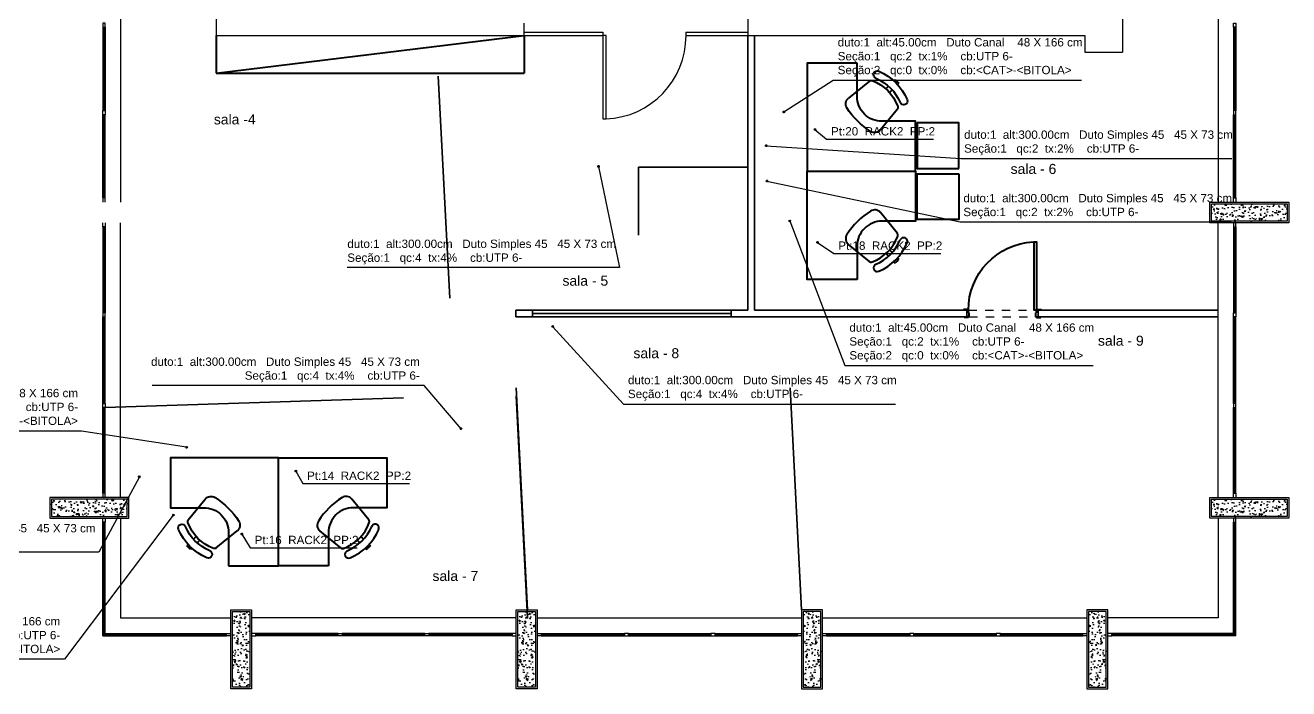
# Model space of a CAD drawing. Header units: millimetres. Extents: x 348.1 to 403.2, y 174.1 to 196.9.
# Drawn here: x 384.86 to 400.04, y 175.19 to 183.16 of the extents above; entities that cross this region are included whole.
import ezdxf

# ---------------------------------------------------------------- set-up
doc = ezdxf.new("R2010")
doc.units = ezdxf.units.MM
doc.linetypes.add('HIDDEN2', pattern=[0.1875, 0.125, -0.0625])
doc.linetypes.add('JIS_02_1.0', pattern=[2, 1, -1])
for name, color, linetype in [('COTA', 1, 'Continuous'), ('CPCON_ESQUADRIAS', 2, 'Continuous'), ('CPCON_PAREDES', 5, 'Continuous'), ('HATCH', 253, 'Continuous'), ('PAREDE_DRYWALL_VIVO', 40, 'Continuous'), ('VIVO_ESTRUTURA', 6, 'Continuous'), ('VIVO_PROJEÇÃO', 2, 'JIS_02_1.0')]:
    doc.layers.add(name, color=color, linetype=linetype)
for name, color, linetype, lineweight in [('DRYWALL', 3, 'Continuous', 35), ('ESQUADRIA', 2, 'Continuous', 40), ('MOB', 252, 'Continuous', 40)]:
    doc.layers.add(name, color=color, linetype=linetype, lineweight=lineweight)
doc.styles.add('CPCON', font='arial.ttf', dxfattribs={"height": 0.1})
doc.styles.add('REGULAR', font='arial.ttf')
doc.dimstyles.new('COTA_50', dxfattribs={"dimscale": 0.5, "dimtxt": 0.16, "dimasz": 0.025, "dimexe": 0.09, "dimexo": 0.1, "dimgap": 0.08, "dimtad": 1, "dimzin": 4, "dimdsep": 46, "dimtxsty": 'REGULAR', "dimblk1": 'DOT2', "dimblk2": 'DOT2', "dimsah": 1, "dimcen": 0.05, "dimclrd": 10, "dimclre": 10, "dimclrt": 2, "dimadec": 0, "dimazin": 0, "dimtfac": 1, "dimtix": 1, "dimtmove": 2, "dimatfit": 3, "dimldrblk": 'DOT2', "dimfxl": 0.09, "dimtolj": 1, "dimtzin": 0, "dimlwd": -1, "dimlwe": -1, "dimarcsym": 0})

# ---------------------------------------------------------------- blocks, each defined once
blk = doc.blocks.new('P82')
at = {"layer": 'ESQUADRIA'}
for p, q in [((362.762, 206.685), (362.762, 206.675)), ((362.812, 206.685), (362.762, 206.685)), ((362.822, 206.675), (362.792, 206.675)), ((362.812, 206.685), (362.812, 206.675)), ((362.822, 206.675), (362.822, 206.625)), ((363.622, 206.675), (363.622, 206.625)), ((363.622, 206.675), (363.652, 206.675)), ((363.632, 206.685), (363.632, 206.675)), ((363.632, 206.685), (363.682, 206.685)), ((363.682, 206.685), (363.682, 206.675)), ((362.802, 206.585), (362.752, 206.585)), ((362.812, 206.595), (362.792, 206.595)), ((362.802, 206.585), (362.802, 206.595)), ((362.812, 206.625), (362.812, 206.595)), ((362.822, 206.625), (362.812, 206.625)), ((363.622, 206.625), (363.632, 206.625)), ((363.632, 206.625), (363.632, 206.595)), ((363.632, 206.595), (363.652, 206.595)), ((363.642, 206.585), (363.642, 206.595)), ((363.642, 206.585), (363.692, 206.585)), ((363.692, 206.585), (363.692, 206.595))]:
    blk.add_line(p, q, dxfattribs=at)
blk.add_lwpolyline([(363.632, 206.595), (363.602, 206.595), (363.602, 205.775), (363.632, 205.775)], close=True, dxfattribs=at)
at = {"layer": 'ESQUADRIA', "color": 1}
blk.add_arc((363.632, 206.595), 0.821, 179.9967, 267.1627, dxfattribs=at)
blk = doc.blocks.new('A$C2E206165')
at = {"layer": 'MOB'}
for p, q in [((0.24, 0.65), (0.24, 0.673)), ((0.303, 0.65), (0.303, 0.673)), ((0.24, 0.514), (0.24, 0.559)), ((0.303, 0.514), (0.303, 0.559)), ((0.033, 0.44), (0, 0.118)), ((0.509, 0.44), (0.542, 0.118))]:
    blk.add_line(p, q, dxfattribs=at)
for centre, radius, start, end in [((0.271, 0.005), 0.646, 68.0583, 111.9417), ((0.271, -0.004), 0.677, 87.3408, 92.6592), ((0.047, 0.562), 0.0455, 111.9417, 291.9417), ((0.066, 0.437), 0.0327, 114.92, 175.0148), ((0.271, -0.005), 0.52, 65.08, 114.92), ((0.271, 0.005), 0.555, 68.0583, 111.9417), ((0.496, 0.562), 0.0455, 248.0583, 68.0583), ((0.477, 0.437), 0.0327, 4.9852, 65.08), ((0.09, 0.11), 0.0903, 175.0148, 257.65), ((0.271, 0.938), 0.938, 257.65, 282.35), ((0.453, 0.11), 0.0903, 282.35, 4.9852)]:
    blk.add_arc(centre, radius, start, end, dxfattribs=at)
blk = doc.blocks.new('DOT2')
at = {"color": 0}
blk.add_line((1.15, 0), (-1.15, 0), dxfattribs=at)
blk.add_lwpolyline([(0, -1.15), (0, 1.15)], dxfattribs=at)
at = {"color": 2}
blk.add_circle((0, 0), 0.75, dxfattribs=at)

msp = doc.modelspace()

# ---------------------------------------------------------------- hatches: boundary and pattern name
at = {"layer": 'HATCH'}
h = msp.add_hatch(dxfattribs=at)
h.set_pattern_fill('AR-CONC', color=256, scale=0.0008, angle=90, style=0)
h.set_pattern_definition([(40, (-2496.29257, -6036.89601), (-0.0127512684, 0.1457477352), [0.01524, -0.16764]), (95, (-2496.29257, -6036.89601), (0.1528453143, -0.0281942608), [0.012192, -0.134112]), (349.549, (-2496.29364, -6036.88387), (0.1400933503, 0.1175540013), [0.012952, -0.142472]), (43.8158, (-2496.25193, -6036.89601), (-0.0336338623, 0.2168632327), [0.02286, -0.25146]), (353.3644, (-2496.25474, -6036.87794), (0.197940445, 0.1899233876), [0.019428, -0.213708]), (98.816, (-2496.25193, -6036.89601), (0.197940094, 0.189923685), [0.018288, -0.201168]), (69, (-2496.26209, -6036.8757), (-0.0818124148, 0.1212919039), [0.01524, -0.16764]), (124, (-2496.2621, -6036.8757), (0.147350373, 0.0494416227), [0.012192, -0.134112]), (18.5486, (-2496.26891, -6036.86559), (0.0655382862, 0.1707331926), [0.012952, -0.142472]), (52.5, (-2496.292573, -6036.896014), (0.0676440311, 0.0024708826), [0, -0.1324864, 0, -0.136144, 0, -0.13462]), (82.5, (-2496.29257, -6036.896014), (0.08014445985, 0.05345573), [0, -0.0776224, 0, -0.1294384, 0, -0.051308]), (122.5, (-2496.292573, -6036.94133), (-0.0045829952, 0.10847247613), [0, -0.0508, 0, -0.158496, 0, -0.210312]), (132.5, (-2496.29257, -6036.96165), (0.0203411928, 0.1185033451), [0, -0.06604, 0, -0.1052576, 0, -0.149352])])
h.paths.add_polyline_path([(400.021, 181.016), (399.111, 181.016), (399.111, 180.806), (400.021, 180.806)])
h = msp.add_hatch(dxfattribs=at)
h.set_pattern_fill('AR-CONC', color=256, scale=0.0008, angle=90, style=0)
h.set_pattern_definition([(140, (3281.48382, -6040.44601), (0.0127512684, 0.1457477352), [0.01524, -0.16764]), (85, (3281.48382, -6040.44601), (-0.1528453143, -0.0281942608), [0.012192, -0.134112]), (190.451, (3281.48489, -6040.43387), (-0.1400933503, 0.1175540013), [0.012952, -0.142472]), (136.1842, (3281.44318, -6040.44601), (0.0336338623, 0.2168632327), [0.02286, -0.25146]), (186.6356, (3281.44599, -6040.42794), (-0.197940445, 0.1899233876), [0.019428, -0.213708]), (81.184, (3281.44318, -6040.44601), (-0.197940094, 0.189923685), [0.018288, -0.201168]), (111, (3281.45334, -6040.4257), (0.0818124148, 0.1212919039), [0.01524, -0.16764]), (56, (3281.45334, -6040.4257), (-0.147350373, 0.0494416227), [0.012192, -0.134112]), (161.4514, (3281.46016, -6040.41559), (-0.0655382862, 0.1707331926), [0.012952, -0.142472]), (127.5, (3281.483824, -6040.446014), (-0.0676440311, 0.0024708826), [0, -0.1324864, 0, -0.136144, 0, -0.13462]), (97.5, (3281.483824, -6040.446014), (-0.08014445985, 0.05345573), [0, -0.0776224, 0, -0.1294384, 0, -0.051308]), (57.5, (3281.483824, -6040.49133), (0.0045829952, 0.10847247613), [0, -0.0508, 0, -0.158496, 0, -0.210312]), (47.5, (3281.48382, -6040.51165), (-0.0203411928, 0.1185033451), [0, -0.06604, 0, -0.1052576, 0, -0.149352])])
h.paths.add_polyline_path([(385.171, 177.466), (385.171, 177.256), (386.081, 177.256), (386.081, 177.466)])
h = msp.add_hatch(dxfattribs=at)
h.set_pattern_fill('AR-CONC', color=256, scale=0.0008, angle=90, style=0)
h.set_pattern_definition([(40, (-2496.29257, -6040.44601), (-0.0127512684, 0.1457477352), [0.01524, -0.16764]), (95, (-2496.29257, -6040.44601), (0.1528453143, -0.0281942608), [0.012192, -0.134112]), (349.549, (-2496.29364, -6040.43387), (0.1400933503, 0.1175540013), [0.012952, -0.142472]), (43.8158, (-2496.25193, -6040.44601), (-0.0336338623, 0.2168632327), [0.02286, -0.25146]), (353.3644, (-2496.25474, -6040.42794), (0.197940445, 0.1899233876), [0.019428, -0.213708]), (98.816, (-2496.25193, -6040.44601), (0.197940094, 0.189923685), [0.018288, -0.201168]), (69, (-2496.26209, -6040.4257), (-0.0818124148, 0.1212919039), [0.01524, -0.16764]), (124, (-2496.2621, -6040.4257), (0.147350373, 0.0494416227), [0.012192, -0.134112]), (18.5486, (-2496.26891, -6040.41559), (0.0655382862, 0.1707331926), [0.012952, -0.142472]), (52.5, (-2496.292573, -6040.446014), (0.0676440311, 0.0024708826), [0, -0.1324864, 0, -0.136144, 0, -0.13462]), (82.5, (-2496.29257, -6040.446014), (0.08014445985, 0.05345573), [0, -0.0776224, 0, -0.1294384, 0, -0.051308]), (122.5, (-2496.292573, -6040.49133), (-0.0045829952, 0.10847247613), [0, -0.0508, 0, -0.158496, 0, -0.210312]), (132.5, (-2496.29257, -6040.51165), (0.0203411928, 0.1185033451), [0, -0.06604, 0, -0.1052576, 0, -0.149352])])
h.paths.add_polyline_path([(400.021, 177.466), (399.111, 177.466), (399.111, 177.256), (400.021, 177.256)])
h = msp.add_hatch(dxfattribs=at)
h.set_pattern_fill('AR-CONC', color=256, scale=0.0008, style=0)
h.set_pattern_definition([(310, (-5830.35608, 3071.51889), (0.1457477352, 0.0127512684), [0.01524, -0.16764]), (5, (-5830.35608, 3071.5189), (-0.0281942608, -0.1528453143), [0.012192, -0.134112]), (259.549, (-5830.34394, 3071.51996), (0.1175540013, -0.1400933503), [0.012952, -0.142472]), (313.8158, (-5830.35608, 3071.47825), (0.2168632327, 0.0336338623), [0.02286, -0.25146]), (263.3644, (-5830.33801, 3071.48106), (0.1899233876, -0.197940445), [0.019428, -0.213708]), (8.816, (-5830.35608, 3071.47825), (0.189923685, -0.197940094), [0.018288, -0.201168]), (339, (-5830.33576, 3071.48841), (0.1212919039, 0.0818124148), [0.01524, -0.16764]), (34, (-5830.33576, 3071.48841), (0.0494416227, -0.147350373), [0.012192, -0.134112]), (288.5486, (-5830.32566, 3071.49523), (0.1707331926, -0.0655382862), [0.012952, -0.142472]), (322.5, (-5830.356084, 3071.518893), (0.0024708826, -0.0676440311), [0, -0.1324864, 0, -0.136144, 0, -0.13462]), (352.5, (-5830.35608, 3071.51889), (0.05345573, -0.08014445985), [0, -0.0776224, 0, -0.1294384, 0, -0.051308]), (32.5, (-5830.401397, 3071.518893), (0.10847247613, 0.0045829952), [0, -0.0508, 0, -0.158496, 0, -0.210312]), (42.5, (-5830.42172, 3071.51889), (0.1185033451, -0.0203411928), [0, -0.06604, 0, -0.1052576, 0, -0.149352])])
h.paths.add_polyline_path([(387.556, 175.206), (387.556, 176.116), (387.346, 176.116), (387.346, 175.206)])
h = msp.add_hatch(dxfattribs=at)
h.set_pattern_fill('AR-CONC', color=256, scale=0.0008, style=0)
h.set_pattern_definition([(310, (-5826.92608, 3071.51889), (0.1457477352, 0.0127512684), [0.01524, -0.16764]), (5, (-5826.92608, 3071.5189), (-0.0281942608, -0.1528453143), [0.012192, -0.134112]), (259.549, (-5826.91394, 3071.51996), (0.1175540013, -0.1400933503), [0.012952, -0.142472]), (313.8158, (-5826.92608, 3071.47825), (0.2168632327, 0.0336338623), [0.02286, -0.25146]), (263.3644, (-5826.90801, 3071.48106), (0.1899233876, -0.197940445), [0.019428, -0.213708]), (8.816, (-5826.92608, 3071.47825), (0.189923685, -0.197940094), [0.018288, -0.201168]), (339, (-5826.90576, 3071.48841), (0.1212919039, 0.0818124148), [0.01524, -0.16764]), (34, (-5826.90576, 3071.48841), (0.0494416227, -0.147350373), [0.012192, -0.134112]), (288.5486, (-5826.89566, 3071.49523), (0.1707331926, -0.0655382862), [0.012952, -0.142472]), (322.5, (-5826.926084, 3071.518893), (0.0024708826, -0.0676440311), [0, -0.1324864, 0, -0.136144, 0, -0.13462]), (352.5, (-5826.92608, 3071.51889), (0.05345573, -0.08014445985), [0, -0.0776224, 0, -0.1294384, 0, -0.051308]), (32.5, (-5826.971397, 3071.518893), (0.10847247613, 0.0045829952), [0, -0.0508, 0, -0.158496, 0, -0.210312]), (42.5, (-5826.99172, 3071.51889), (0.1185033451, -0.0203411928), [0, -0.06604, 0, -0.1052576, 0, -0.149352])])
h.paths.add_polyline_path([(390.986, 175.206), (390.986, 176.116), (390.776, 176.116), (390.776, 175.206)])
h = msp.add_hatch(dxfattribs=at)
h.set_pattern_fill('AR-CONC', color=256, scale=0.0008, style=0)
h.set_pattern_definition([(230, (6612.11733, 3071.51889), (-0.1457477352, 0.0127512684), [0.01524, -0.16764]), (175, (6612.11733, 3071.5189), (0.0281942608, -0.1528453143), [0.012192, -0.134112]), (280.451, (6612.10519, 3071.51996), (-0.1175540013, -0.1400933503), [0.012952, -0.142472]), (226.1842, (6612.11733, 3071.47825), (-0.2168632327, 0.0336338623), [0.02286, -0.25146]), (276.6356, (6612.09926, 3071.48106), (-0.1899233876, -0.197940445), [0.019428, -0.213708]), (171.184, (6612.11733, 3071.47825), (-0.189923685, -0.197940094), [0.018288, -0.201168]), (201, (6612.09701, 3071.48841), (-0.1212919039, 0.0818124148), [0.01524, -0.16764]), (146, (6612.09701, 3071.48841), (-0.0494416227, -0.147350373), [0.012192, -0.134112]), (251.4514, (6612.0869, 3071.49523), (-0.1707331926, -0.0655382862), [0.012952, -0.142472]), (217.5, (6612.117334, 3071.518893), (-0.0024708826, -0.0676440311), [0, -0.1324864, 0, -0.136144, 0, -0.13462]), (187.5, (6612.117334, 3071.51889), (-0.05345573, -0.08014445985), [0, -0.0776224, 0, -0.1294384, 0, -0.051308]), (147.5, (6612.16265, 3071.518893), (-0.10847247613, 0.0045829952), [0, -0.0508, 0, -0.158496, 0, -0.210312]), (137.5, (6612.18297, 3071.51889), (-0.1185033451, -0.0203411928), [0, -0.06604, 0, -0.1052576, 0, -0.149352])])
h.paths.add_polyline_path([(394.206, 175.206), (394.416, 175.206), (394.416, 176.116), (394.206, 176.116)])
h = msp.add_hatch(dxfattribs=at)
h.set_pattern_fill('AR-CONC', color=256, scale=0.0008, style=0)
h.set_pattern_definition([(230, (6615.54733, 3071.51889), (-0.1457477352, 0.0127512684), [0.01524, -0.16764]), (175, (6615.54733, 3071.5189), (0.0281942608, -0.1528453143), [0.012192, -0.134112]), (280.451, (6615.53519, 3071.51996), (-0.1175540013, -0.1400933503), [0.012952, -0.142472]), (226.1842, (6615.54733, 3071.47825), (-0.2168632327, 0.0336338623), [0.02286, -0.25146]), (276.6356, (6615.52926, 3071.48106), (-0.1899233876, -0.197940445), [0.019428, -0.213708]), (171.184, (6615.54733, 3071.47825), (-0.189923685, -0.197940094), [0.018288, -0.201168]), (201, (6615.52701, 3071.48841), (-0.1212919039, 0.0818124148), [0.01524, -0.16764]), (146, (6615.52701, 3071.48841), (-0.0494416227, -0.147350373), [0.012192, -0.134112]), (251.4514, (6615.5169, 3071.49523), (-0.1707331926, -0.0655382862), [0.012952, -0.142472]), (217.5, (6615.547334, 3071.518893), (-0.0024708826, -0.0676440311), [0, -0.1324864, 0, -0.136144, 0, -0.13462]), (187.5, (6615.547334, 3071.51889), (-0.05345573, -0.08014445985), [0, -0.0776224, 0, -0.1294384, 0, -0.051308]), (147.5, (6615.59265, 3071.518893), (-0.10847247613, 0.0045829952), [0, -0.0508, 0, -0.158496, 0, -0.210312]), (137.5, (6615.61297, 3071.51889), (-0.1185033451, -0.0203411928), [0, -0.06604, 0, -0.1052576, 0, -0.149352])])
h.paths.add_polyline_path([(397.636, 175.206), (397.846, 175.206), (397.846, 176.116), (397.636, 176.116)])

# ---------------------------------------------------------------- linework, layer by layer
at = {"layer": 'CPCON_ESQUADRIAS'}
for p, q in [((385.786, 183.136), (385.786, 182.136)), ((385.816, 183.136), (385.816, 182.136)), ((399.376, 183.136), (399.376, 182.136)), ((399.406, 183.136), (399.406, 182.136)), ((385.786, 181.086), (385.786, 182.086)), ((385.816, 181.086), (385.816, 182.086)), ((399.376, 181.086), (399.376, 182.086)), ((399.406, 181.086), (399.406, 182.086)), ((385.786, 180.736), (385.786, 179.706)), ((385.816, 180.736), (385.816, 179.706)), ((399.376, 180.736), (399.376, 179.706)), ((399.406, 180.736), (399.406, 179.706)), ((385.786, 178.616), (385.786, 179.656)), ((385.816, 178.616), (385.816, 179.656)), ((399.376, 178.616), (399.376, 179.656)), ((399.406, 178.616), (399.406, 179.656)), ((385.786, 177.536), (385.786, 178.566)), ((385.816, 177.536), (385.816, 178.566)), ((399.376, 177.536), (399.376, 178.566)), ((399.406, 177.536), (399.406, 178.566)), ((385.786, 175.821), (385.786, 177.186)), ((385.816, 175.851), (385.816, 177.186)), ((399.376, 175.851), (399.376, 177.186)), ((399.406, 175.821), (399.406, 177.186)), ((385.816, 175.851), (387.276, 175.851)), ((388.616, 175.851), (387.626, 175.851)), ((389.656, 175.851), (388.666, 175.851)), ((390.706, 175.851), (389.706, 175.851)), ((391.056, 175.851), (392.056, 175.851)), ((392.106, 175.851), (393.096, 175.851)), ((393.146, 175.851), (394.136, 175.851)), ((394.486, 175.851), (395.486, 175.851)), ((395.536, 175.851), (396.526, 175.851)), ((396.576, 175.851), (397.566, 175.851)), ((399.376, 175.851), (397.916, 175.851)), ((385.786, 175.821), (387.276, 175.821)), ((388.616, 175.821), (387.626, 175.821)), ((389.656, 175.821), (388.666, 175.821)), ((390.706, 175.821), (389.706, 175.821)), ((391.056, 175.821), (392.056, 175.821)), ((392.106, 175.821), (393.096, 175.821)), ((393.146, 175.821), (394.136, 175.821)), ((394.486, 175.821), (395.486, 175.821)), ((395.536, 175.821), (396.526, 175.821)), ((396.576, 175.821), (397.566, 175.821)), ((399.406, 175.821), (397.916, 175.821))]:
    msp.add_line(p, q, dxfattribs=at)
at = {"layer": 'CPCON_ESQUADRIAS', "color": 3}
for p, q in [((385.796, 182.136), (385.796, 183.136)), ((385.806, 182.136), (385.806, 183.136)), ((399.386, 182.136), (399.386, 183.136)), ((399.396, 182.136), (399.396, 183.136)), ((385.796, 182.086), (385.796, 181.086)), ((385.806, 182.086), (385.806, 181.086)), ((399.386, 182.086), (399.386, 181.086)), ((399.396, 182.086), (399.396, 181.086)), ((385.796, 179.706), (385.796, 180.736)), ((385.806, 179.706), (385.806, 180.736)), ((399.386, 179.706), (399.386, 180.736)), ((399.396, 179.706), (399.396, 180.736)), ((385.796, 179.656), (385.796, 178.616)), ((385.806, 179.656), (385.806, 178.616)), ((399.386, 179.656), (399.386, 178.616)), ((399.396, 179.656), (399.396, 178.616)), ((385.796, 178.566), (385.796, 177.536)), ((385.806, 178.566), (385.806, 177.536)), ((399.386, 178.566), (399.386, 177.536)), ((399.396, 178.566), (399.396, 177.536)), ((385.796, 175.831), (385.796, 177.186)), ((385.806, 175.841), (385.806, 177.186)), ((399.386, 175.841), (399.386, 177.186)), ((399.396, 175.831), (399.396, 177.186)), ((385.806, 175.841), (387.276, 175.841)), ((388.616, 175.841), (387.626, 175.841)), ((388.666, 175.841), (389.656, 175.841)), ((389.706, 175.841), (390.706, 175.841)), ((392.056, 175.841), (391.056, 175.841)), ((393.096, 175.841), (392.106, 175.841)), ((393.146, 175.841), (394.136, 175.841)), ((395.486, 175.841), (394.486, 175.841)), ((396.526, 175.841), (395.536, 175.841)), ((396.576, 175.841), (397.566, 175.841)), ((399.386, 175.841), (397.916, 175.841)), ((385.796, 175.831), (387.276, 175.831)), ((388.616, 175.831), (387.626, 175.831)), ((388.666, 175.831), (389.656, 175.831)), ((389.706, 175.831), (390.706, 175.831)), ((392.056, 175.831), (391.056, 175.831)), ((393.096, 175.831), (392.106, 175.831)), ((393.146, 175.831), (394.136, 175.831)), ((395.486, 175.831), (394.486, 175.831)), ((396.526, 175.831), (395.536, 175.831)), ((396.576, 175.831), (397.566, 175.831)), ((399.396, 175.831), (397.916, 175.831))]:
    msp.add_line(p, q, dxfattribs=at)
for points in [[(385.816, 183.136), (385.816, 183.186), (385.786, 183.186), (385.786, 183.136)], [(399.376, 183.136), (399.376, 183.186), (399.406, 183.186), (399.406, 183.136)], [(385.816, 182.136), (385.816, 182.086), (385.786, 182.086), (385.786, 182.136)], [(399.376, 182.136), (399.376, 182.086), (399.406, 182.086), (399.406, 182.136)], [(385.816, 179.656), (385.816, 179.706), (385.786, 179.706), (385.786, 179.656)], [(399.376, 179.656), (399.376, 179.706), (399.406, 179.706), (399.406, 179.656)], [(385.816, 178.616), (385.816, 178.566), (385.786, 178.566), (385.786, 178.616)], [(399.376, 178.616), (399.376, 178.566), (399.406, 178.566), (399.406, 178.616)], [(388.616, 175.851), (388.666, 175.851), (388.666, 175.821), (388.616, 175.821)], [(389.656, 175.851), (389.706, 175.851), (389.706, 175.821), (389.656, 175.821)], [(392.106, 175.851), (392.056, 175.851), (392.056, 175.821), (392.106, 175.821)], [(393.146, 175.851), (393.096, 175.851), (393.096, 175.821), (393.146, 175.821)], [(395.536, 175.851), (395.486, 175.851), (395.486, 175.821), (395.536, 175.821)], [(396.576, 175.851), (396.526, 175.851), (396.526, 175.821), (396.576, 175.821)]]:
    msp.add_lwpolyline(points, close=True, dxfattribs=at)
for points in [[(385.816, 181.036), (385.816, 181.086), (385.786, 181.086), (385.786, 181.036)], [(399.376, 181.036), (399.376, 181.086), (399.406, 181.086), (399.406, 181.036)], [(385.816, 180.786), (385.816, 180.736), (385.786, 180.736), (385.786, 180.786)], [(399.376, 180.786), (399.376, 180.736), (399.406, 180.736), (399.406, 180.786)], [(385.816, 177.486), (385.816, 177.536), (385.786, 177.536), (385.786, 177.486)], [(399.376, 177.486), (399.376, 177.536), (399.406, 177.536), (399.406, 177.486)], [(385.816, 177.236), (385.816, 177.186), (385.786, 177.186), (385.786, 177.236)], [(399.376, 177.236), (399.376, 177.186), (399.406, 177.186), (399.406, 177.236)], [(387.326, 175.821), (387.276, 175.821), (387.276, 175.851), (387.326, 175.851)], [(387.576, 175.821), (387.626, 175.821), (387.626, 175.851), (387.576, 175.851)], [(390.756, 175.851), (390.706, 175.851), (390.706, 175.821), (390.756, 175.821)], [(391.006, 175.851), (391.056, 175.851), (391.056, 175.821), (391.006, 175.821)], [(394.186, 175.821), (394.136, 175.821), (394.136, 175.851), (394.186, 175.851)], [(394.436, 175.851), (394.486, 175.851), (394.486, 175.821), (394.436, 175.821)], [(397.616, 175.821), (397.566, 175.821), (397.566, 175.851), (397.616, 175.851)], [(397.866, 175.821), (397.916, 175.821), (397.916, 175.851), (397.866, 175.851)]]:
    msp.add_lwpolyline(points, dxfattribs=at)
at = {"layer": 'CPCON_PAREDES', "color": 3}
for p, q in [((386.001, 184.536), (386.001, 181.036)), ((399.191, 184.536), (399.191, 181.036)), ((386.001, 177.486), (386.001, 180.786)), ((399.191, 177.486), (399.191, 180.786)), ((386.001, 177.236), (386.001, 176.036)), ((399.191, 177.236), (399.191, 176.036)), ((386.001, 176.036), (387.326, 176.036)), ((390.756, 176.036), (387.576, 176.036)), ((391.006, 176.036), (394.186, 176.036)), ((394.436, 176.036), (397.616, 176.036)), ((399.191, 176.036), (397.866, 176.036))]:
    msp.add_line(p, q, dxfattribs=at)
at = {"layer": 'CPCON_PAREDES'}
for p, q in [((393.541, 183.486), (393.541, 183.036)), ((387.151, 183.286), (387.151, 183.036)), ((398.041, 183.286), (398.041, 182.836)), ((390.851, 183.036), (390.851, 183.186)), ((387.151, 183.036), (390.851, 183.036)), ((393.541, 183.036), (397.591, 183.036)), ((397.591, 183.036), (397.591, 182.836)), ((397.591, 182.836), (398.041, 182.836))]:
    msp.add_line(p, q, dxfattribs=at)
at = {"layer": 'CPCON_PAREDES', "color": 2}
for points in [[(399.111, 180.806), (399.111, 181.016), (400.021, 181.016), (400.021, 180.806)], [(386.081, 177.256), (386.081, 177.466), (385.171, 177.466), (385.171, 177.256)], [(399.111, 177.256), (399.111, 177.466), (400.021, 177.466), (400.021, 177.256)], [(387.346, 176.116), (387.556, 176.116), (387.556, 175.206), (387.346, 175.206)], [(390.776, 176.116), (390.986, 176.116), (390.986, 175.206), (390.776, 175.206)], [(394.416, 176.116), (394.206, 176.116), (394.206, 175.206), (394.416, 175.206)], [(397.846, 176.116), (397.636, 176.116), (397.636, 175.206), (397.846, 175.206)]]:
    msp.add_lwpolyline(points, close=True, dxfattribs=at)
at = {"layer": 'DRYWALL'}
for p, q in [((393.541, 183.036), (393.541, 179.736)), ((393.621, 183.036), (393.621, 179.736)), ((389.82, 182.549), (389.957, 179.881)), ((392.226, 181.456), (393.541, 181.456)), ((392.226, 181.456), (392.226, 180.636)), ((390.751, 179.736), (393.541, 179.736)), ((390.751, 179.736), (390.751, 179.656)), ((390.751, 179.656), (396.171, 179.656)), ((390.951, 179.736), (390.951, 179.656)), ((390.951, 179.696), (393.341, 179.696)), ((393.341, 179.736), (393.341, 179.656)), ((393.621, 179.736), (396.171, 179.736)), ((396.171, 179.656), (396.171, 179.736)), ((397.031, 179.736), (399.191, 179.736)), ((397.031, 179.656), (397.031, 179.736)), ((397.031, 179.656), (399.191, 179.656)), ((390.756, 178.804), (390.893, 176.136)), ((394.048, 178.804), (394.186, 176.136)), ((389.4, 178.683), (385.816, 178.566)), ((390.756, 178.704), (390.893, 176.036))]:
    msp.add_line(p, q, dxfattribs=at)
at = {"layer": 'MOB'}
for p, q in [((387.151, 183.036), (387.151, 182.586)), ((387.151, 182.586), (390.851, 183.036)), ((390.851, 183.036), (390.851, 182.586)), ((387.151, 182.586), (390.851, 182.586))]:
    msp.add_line(p, q, dxfattribs=at)
for points in [[(394.853, 182.706), (394.253, 182.706), (394.253, 181.406), (395.553, 181.406), (395.553, 182.006), (395.153, 182.006, -0.414214), (394.853, 182.306)], [(394.853, 180.106), (394.253, 180.106), (394.253, 181.406), (395.553, 181.406), (395.553, 180.806), (395.153, 180.806, 0.414214), (394.853, 180.506)], [(387.3, 176.662), (387.9, 176.662), (387.9, 177.962), (386.6, 177.962), (386.6, 177.362), (387, 177.362, -0.414214), (387.3, 177.062)], [(388.5, 176.662), (387.9, 176.662), (387.9, 177.962), (389.2, 177.962), (389.2, 177.362), (388.8, 177.362, 0.414214), (388.5, 177.062)]]:
    msp.add_lwpolyline(points, format="xyb", close=True, dxfattribs=at)
for points in [[(396.077, 181.438), (396.077, 181.988), (395.577, 181.988), (395.577, 181.438)], [(396.077, 181.374), (396.077, 180.824), (395.577, 180.824), (395.577, 181.374)]]:
    msp.add_lwpolyline(points, close=True, dxfattribs=at)
at = {"layer": 'PAREDE_DRYWALL_VIVO'}
for p, q in [((390.851, 183.076), (391.796, 183.076)), ((390.851, 183.036), (391.796, 183.036)), ((391.796, 183.076), (391.796, 183.036)), ((392.796, 183.076), (393.541, 183.076)), ((392.796, 183.076), (392.796, 183.036)), ((392.796, 183.036), (393.541, 183.036))]:
    msp.add_line(p, q, dxfattribs=at)
msp.add_lwpolyline([(391.796, 182.036), (391.836, 182.036), (391.836, 183.036), (391.796, 183.036)], close=True, dxfattribs=at)
msp.add_arc((391.796, 183.036), 1.001, 272.2906, 0, dxfattribs=at)
at = {"layer": 'VIVO_ESTRUTURA'}
for points in [[(399.091, 180.786), (399.091, 181.036), (400.041, 181.036), (400.041, 180.786)], [(386.101, 177.236), (386.101, 177.486), (385.151, 177.486), (385.151, 177.236)], [(399.091, 177.236), (399.091, 177.486), (400.041, 177.486), (400.041, 177.236)], [(387.326, 176.136), (387.576, 176.136), (387.576, 175.186), (387.326, 175.186)], [(390.756, 176.136), (391.006, 176.136), (391.006, 175.186), (390.756, 175.186)], [(394.436, 176.136), (394.186, 176.136), (394.186, 175.186), (394.436, 175.186)], [(397.866, 176.136), (397.616, 176.136), (397.616, 175.186), (397.866, 175.186)]]:
    msp.add_lwpolyline(points, close=True, dxfattribs=at)
at = {"layer": 'VIVO_PROJEÇÃO', "color": 1, "linetype": 'HIDDEN2', "ltscale": 0.5}
for p, q in [((396.191, 179.736), (397.011, 179.736)), ((396.201, 179.656), (397.001, 179.656))]:
    msp.add_line(p, q, dxfattribs=at)

# ---------------------------------------------------------------- block references
at = {"layer": 'ESQUADRIA', "xscale": -1, "rotation": 180}
msp.add_blockref('P82', (33.379, 386.331), dxfattribs=at)
at = {"layer": 'MOB', "xscale": -1}
for p, rotation in [((395.049, 181.819), 314.9999999999999), ((387.103, 177.549), 135.0000000000002)]:
    msp.add_blockref('A$C2E206165', p, dxfattribs=dict(at, rotation=rotation))
at = {"layer": 'MOB', "rotation": 225}
for p in [(395.049, 180.993), (388.697, 177.549)]:
    msp.add_blockref('A$C2E206165', p, dxfattribs=at)

# ---------------------------------------------------------------- texts
at = {"char_height": 0.1, "style": 'CPCON'}
for s, insert, attachment_point in [('duto:1  alt:45.00cm   Duto Canal    48 X 166 cm\\PSeção:1   qc:2  tx:1%    cb:UTP 6-\\PSeção:2   qc:0  tx:0%    cb:<CAT>-<BITOLA>\\P', (394.62, 183.006), 1), ('Pt:20  RACK2  PP:2', (394.54, 181.936), 1), ('duto:1  alt:300.00cm   Duto Simples 45   45 X 73 cm\\PSeção:1   qc:2  tx:2%    cb:UTP 6-\\P', (396.139, 181.896), 1), ('duto:1  alt:300.00cm   Duto Simples 45   45 X 73 cm\\PSeção:1   qc:2  tx:2%    cb:UTP 6-\\P', (396.13, 181.133), 1), ('duto:1  alt:300.00cm   Duto Simples 45   45 X 73 cm\\PSeção:1   qc:4  tx:4%    cb:UTP 6-\\P', (388.726, 180.584), 1), ('Pt:18  RACK2  PP:2', (394.627, 180.562), 1), ('duto:1  alt:45.00cm   Duto Canal    48 X 166 cm\\PSeção:1   qc:2  tx:1%    cb:UTP 6-\\PSeção:2   qc:0  tx:0%    cb:<CAT>-<BITOLA>\\P', (394.76, 179.577), 1), ('duto:1  alt:300.00cm   Duto Simples 45   45 X 73 cm\\PSeção:1   qc:4  tx:4%    cb:UTP 6-\\P', (389.597, 179.167), 3), ('duto:1  alt:300.00cm   Duto Simples 45   45 X 73 cm\\PSeção:1   qc:4  tx:4%    cb:UTP 6-\\P', (392.099, 178.946), 1), ('duto:1  alt:45.00cm   Duto Canal    48 X 166 cm\\PSeção:1   qc:2  tx:1%    cb:UTP 6-\\PSeção:2   qc:0  tx:0%    cb:<CAT>-<BITOLA>\\P', (385.49, 178.79), 3), ('Pt:14  RACK2  PP:2', (388.243, 177.796), 1), ('duto:1  alt:300.00cm   Duto Simples 45   45 X 73 cm\\PSeção:1   qc:2  tx:2%    cb:UTP 6-\\P', (382.47, 177.165), 1), ('Pt:16  RACK2  PP:2', (387.612, 177.024), 1), ('duto:1  alt:45.00cm   Duto Canal    48 X 166 cm\\PSeção:1   qc:2  tx:1%    cb:UTP 6-\\PSeção:2   qc:0  tx:0%    cb:<CAT>-<BITOLA>\\P', (385.276, 176.047), 3)]:
    msp.add_mtext(s, dxfattribs=dict(at, insert=insert, attachment_point=attachment_point))
at = {"layer": 'COTA', "char_height": 0.12, "width": 0.5395, "attachment_point": 1, "style": 'CPCON'}
for s, insert in [('sala -4', (387.122, 182.089)), ('sala - 6', (396.698, 181.494)), ('sala - 5', (391.312, 180.15)), ('sala - 9', (397.748, 179.429)), ('sala - 8', (392.165, 179.279)), ('sala - 7', (389.75, 176.601))]:
    msp.add_mtext(s, dxfattribs=dict(at, insert=insert))

# ---------------------------------------------------------------- leaders
at = {"annotation_type": 0, "has_hookline": 1}
for points, hookline_direction, text_width in [([(393.973, 182.119), (394.567, 182.5), (394.58, 182.5)], 0, 2.929), ([(394.346, 181.908), (394.487, 181.793), (394.5, 181.793)], 0, 1.232), ([(393.76, 181.713), (396.099, 181.558)], 0, 3.217), ([(391.745, 181.463), (391.996, 180.247), (391.983, 180.247)], 1, 3.217), ([(393.769, 181.287), (396.09, 180.796)], 0, 3.217), ([(394.044, 180.808), (394.707, 179.071), (394.72, 179.071)], 0, 2.929), ([(394.377, 180.551), (394.575, 180.419), (394.587, 180.419)], 0, 1.232), ([(391.194, 179.54), (392.047, 178.608), (392.059, 178.608)], 0, 3.217), ([(390.093, 178.311), (389.65, 178.829), (389.637, 178.829)], 1, 3.217), ([(386.795, 178.088), (385.53, 178.283)], 1, 2.929), ([(386.227, 177.733), (385.739, 176.827), (385.727, 176.827)], 1, 3.217), ([(388.107, 177.801), (388.191, 177.653), (388.203, 177.653)], 0, 1.232), ([(386.635, 177.272), (385.328, 175.54), (385.316, 175.54)], 1, 2.929), ([(387.459, 177.045), (387.559, 176.881), (387.572, 176.881)], 0, 1.232)]:
    msp.add_leader(points, dimstyle='COTA_50', dxfattribs=dict(at, hookline_direction=hookline_direction, text_width=text_width))

doc.saveas('drawing.dxf')
